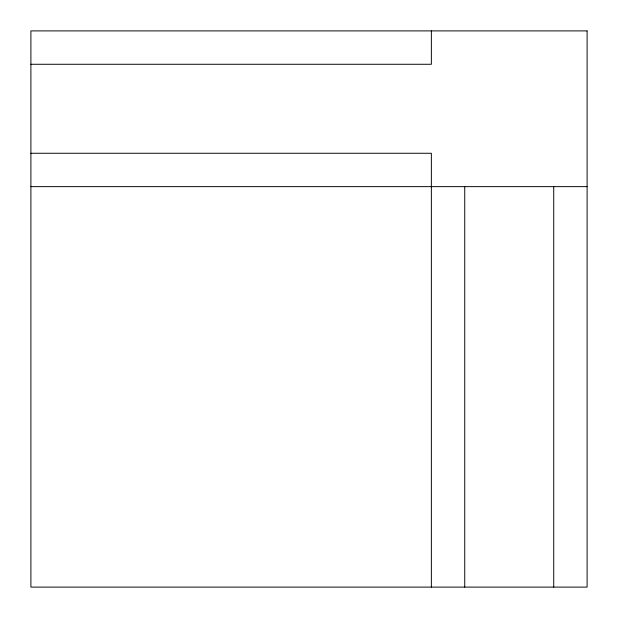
<?xml version="1.0" encoding="UTF-8"?>
<svg xmlns="http://www.w3.org/2000/svg" width="618" height="618" viewBox="0 0 618 618"><rect width="100%" height="100%" fill="white"/><g stroke="black" fill="none" stroke-linecap="round" stroke-linejoin="round"><path stroke-width="0.93" d="M30.9 64.272L431.364 64.272L431.364 30.9M30.9 153.264L431.364 153.264L431.364 587.1M30.9 186.636L587.1 186.636M553.728 186.636L553.728 587.1M464.736 186.636L464.736 587.1M587.1 30.9L30.9 30.9L30.9 587.1L587.1 587.1L587.1 30.9"/></g></svg>
